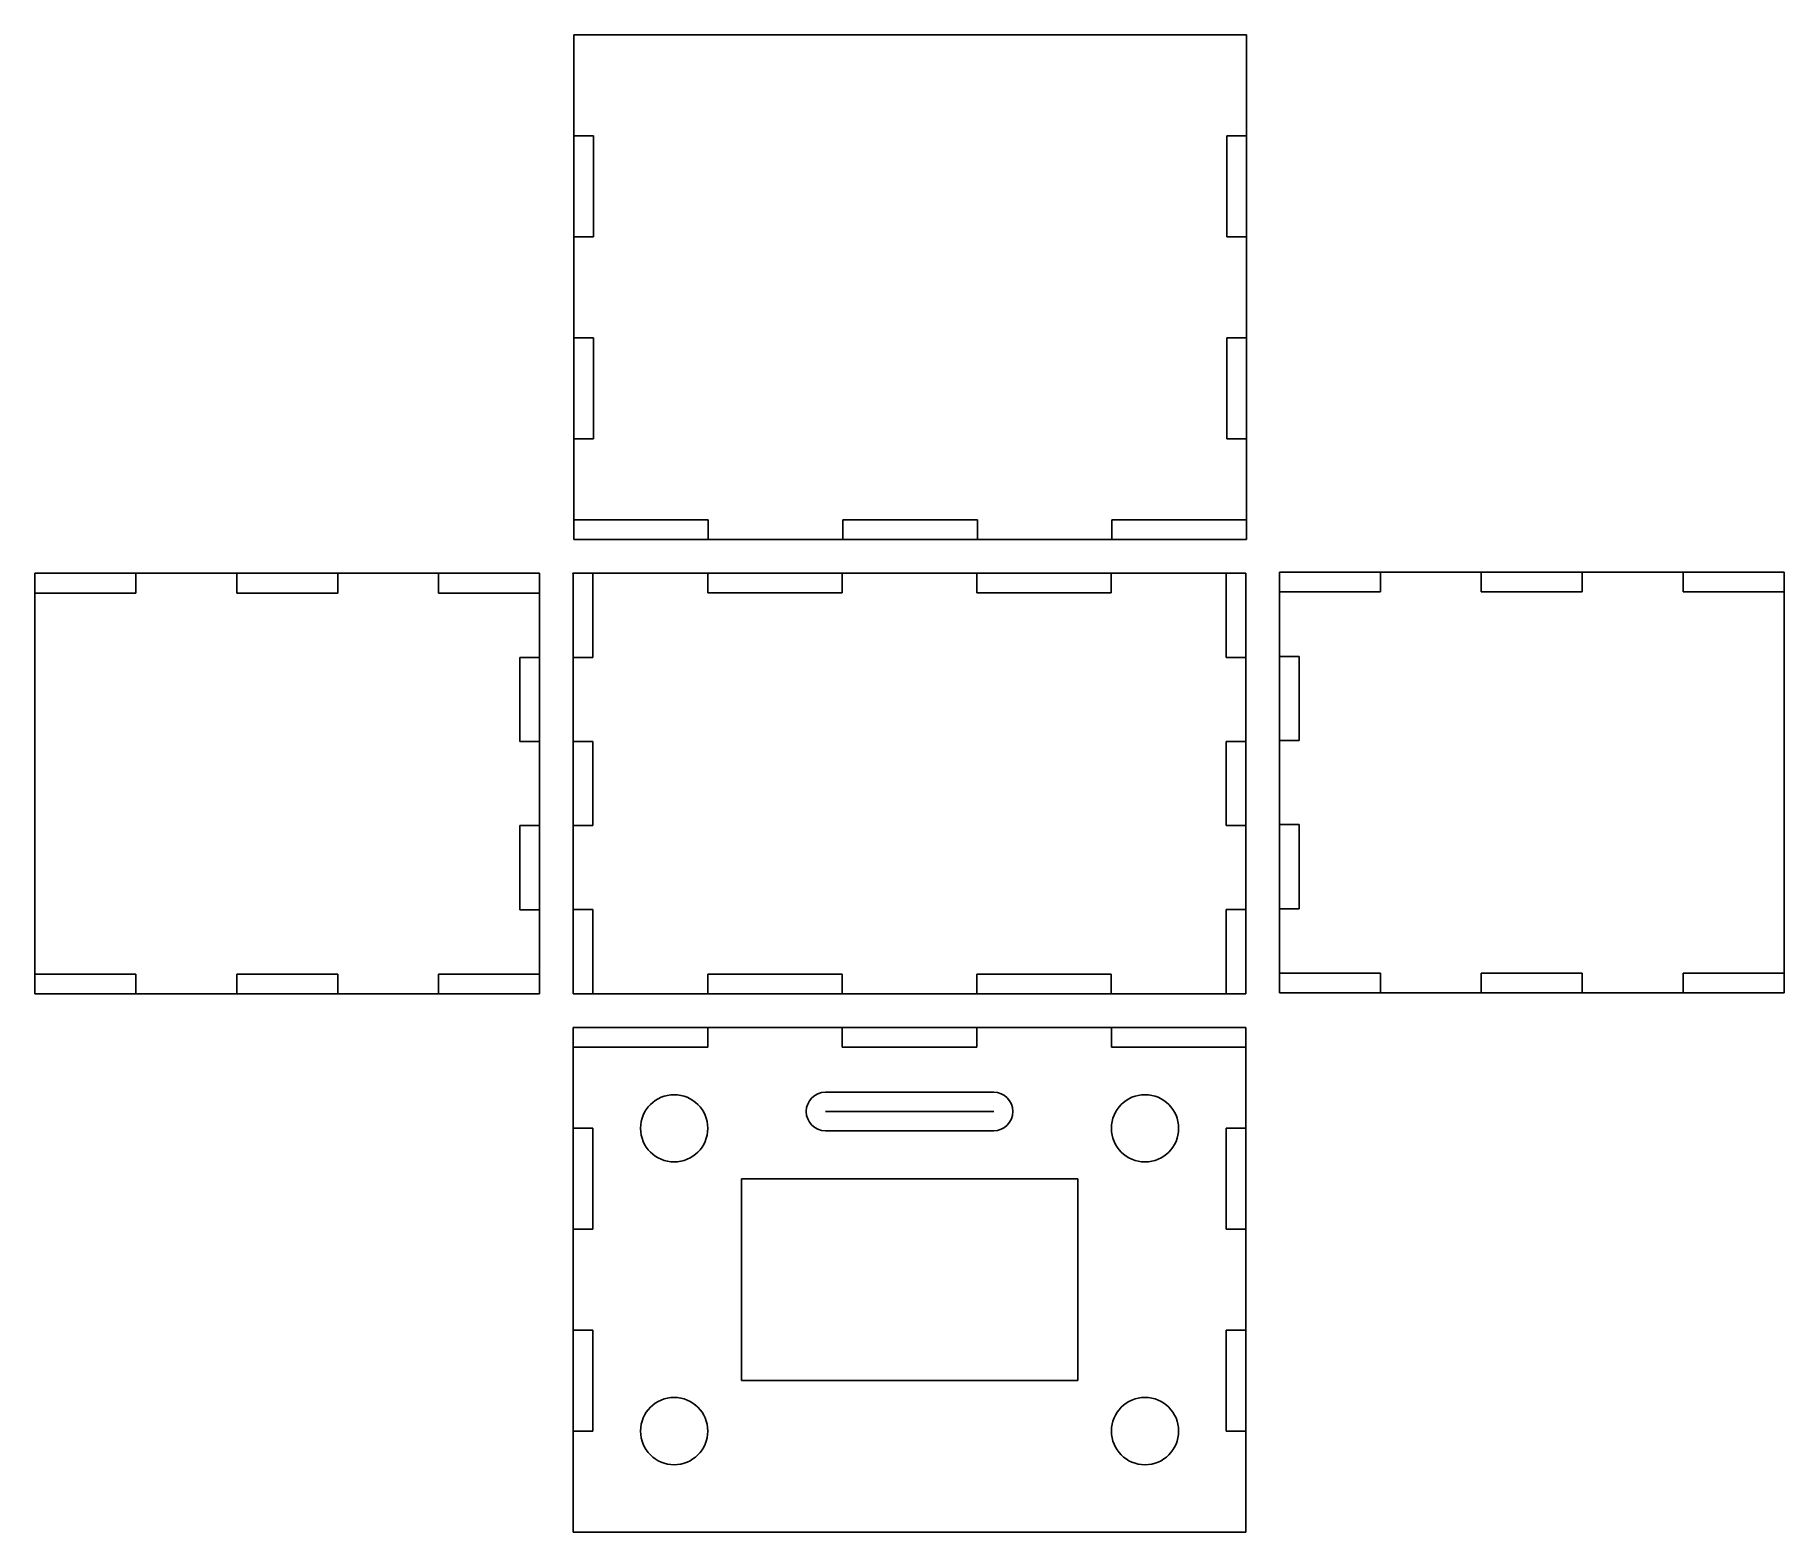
# Model space of a CAD drawing. Header units: millimetres. Extents: x -64 to 144, y -114 to 64.
import ezdxf

# ---------------------------------------------------------------- set-up
doc = ezdxf.new("R2010")
doc.units = ezdxf.units.MM
doc.header["$MEASUREMENT"] = 0
doc.layers.add('caja v1_Sketch1', color=7, linetype='Continuous')

msp = doc.modelspace()

# ---------------------------------------------------------------- linework, layer by layer
at = {"layer": 'caja v1_Sketch1'}
for p, q in [((80.07, 64), (0.07, 64)), ((0.07, 64), (0.07, 4)), ((80.07, 4), (80.07, 64)), ((0.07, 52), (2.41, 52)), ((2.41, 52), (2.41, 40)), ((77.72, 40), (77.72, 52)), ((77.72, 52), (80.07, 52)), ((2.41, 40), (0.07, 40)), ((80.07, 40), (77.72, 40)), ((0.07, 28), (2.41, 28)), ((2.41, 28), (2.41, 16)), ((77.72, 28), (77.72, 16)), ((80.07, 28), (77.72, 28)), ((2.41, 16), (0.07, 16)), ((77.72, 16), (80.07, 16)), ((0.07, 6.34), (16.07, 6.34)), ((16.07, 6.34), (16.07, 4)), ((32.07, 6.34), (32.07, 4)), ((48.07, 6.34), (32.07, 6.34)), ((48.07, 4), (48.07, 6.34)), ((64.07, 4), (64.07, 6.34)), ((64.07, 6.34), (80.07, 6.34)), ((0.07, 4), (80.07, 4)), ((0, -50), (0, 0)), ((0, 0), (80, 0)), ((2.34, 0), (2.34, -10)), ((16, -2.34), (16, 0)), ((32, 0), (32, -2.34)), ((48, -2.34), (48, 0)), ((64, 0), (64, -2.34)), ((77.66, 0), (77.66, -10)), ((80, 0), (80, -50)), ((84, -49.89), (84, 0.11)), ((84, 0.11), (144, 0.11)), ((96, 0.11), (96, -2.23)), ((108, -2.23), (108, 0.11)), ((120, 0.11), (120, -2.23)), ((132, 0.11), (132, -2.23)), ((144, 0.11), (144, -49.89)), ((-64, -0.01), (-64, -50.01)), ((-4, -0.01), (-64, -0.01)), ((-52, -0.01), (-52, -2.36)), ((-40, 0), (-40, -2.36)), ((-28, -2.36), (-28, -0.01)), ((-16, -0.01), (-16, -2.36)), ((-4, -50.01), (-4, -0.01)), ((-52, -2.36), (-64, -2.36)), ((-40, -2.36), (-28, -2.36)), ((-16, -2.36), (-4, -2.36)), ((32, -2.34), (16, -2.34)), ((64, -2.34), (48, -2.34)), ((96, -2.23), (84, -2.23)), ((120, -2.23), (108, -2.23)), ((132, -2.23), (144, -2.23)), ((-6.35, -10.01), (-6.35, -20.01)), ((-4, -10.01), (-6.35, -10.01)), ((2.34, -10), (0, -10)), ((77.66, -10), (80, -10)), ((84, -9.89), (86.34, -9.89)), ((86.34, -9.89), (86.34, -19.89)), ((-6.35, -20.01), (-4, -20.01)), ((0, -20), (2.34, -20)), ((2.34, -20), (2.34, -30)), ((77.66, -20), (77.66, -30)), ((80, -20), (77.66, -20)), ((86.34, -19.89), (84, -19.89)), ((-6.35, -30.01), (-6.35, -40.01)), ((-4, -30.01), (-6.35, -30.01)), ((2.34, -30), (0, -30)), ((77.66, -30), (80, -30)), ((84, -29.89), (86.34, -29.89)), ((86.34, -29.89), (86.34, -39.89)), ((-6.35, -40.01), (-4, -40.01)), ((2.34, -40), (0, -40)), ((2.34, -50), (2.34, -40)), ((77.66, -50), (77.66, -40)), ((77.66, -40), (80, -40)), ((86.34, -39.89), (84, -39.89)), ((-52, -47.67), (-64, -47.67)), ((-52, -50.01), (-52, -47.67)), ((-28, -47.67), (-40, -47.67)), ((-40, -47.67), (-40, -50.01)), ((-28, -50.01), (-28, -47.67)), ((-16, -50.01), (-16, -47.67)), ((-16, -47.67), (-4, -47.67)), ((32, -47.66), (16, -47.66)), ((16, -47.66), (16, -50)), ((32, -50), (32, -47.66)), ((64, -47.66), (48, -47.66)), ((48, -47.66), (48, -50)), ((64, -50), (64, -47.66)), ((96, -47.54), (84, -47.54)), ((96, -49.89), (96, -47.54)), ((120, -47.54), (108, -47.54)), ((108, -47.54), (108, -49.89)), ((120, -49.89), (120, -47.54)), ((132, -47.54), (144, -47.54)), ((132, -49.89), (132, -47.54)), ((144, -49.89), (84, -49.89)), ((-64, -50.01), (-4, -50.01)), ((0, -50), (80, -50)), ((0.01, -54), (80.01, -54)), ((0.01, -114), (0.01, -54)), ((16.01, -56.35), (16.01, -54)), ((32.01, -56.35), (32.01, -54)), ((48.01, -54), (48.01, -56.35)), ((64.01, -54), (64.01, -56.35)), ((80.01, -54), (80.01, -114)), ((0.01, -56.35), (16.01, -56.35)), ((48.01, -56.35), (32.01, -56.35)), ((64.01, -56.35), (80.01, -56.35)), ((50.01, -61.71), (30.01, -61.71)), ((50.01, -64), (30.01, -64)), ((0.01, -66), (2.35, -66)), ((2.35, -66), (2.35, -78)), ((30.01, -66.29), (50.01, -66.29)), ((77.66, -66), (77.66, -78)), ((80.01, -66), (77.66, -66)), ((20.01, -72), (60.01, -72)), ((20.01, -96), (20.01, -72)), ((60.01, -72), (60.01, -96)), ((2.35, -78), (0.01, -78)), ((77.66, -78), (80.01, -78)), ((0.01, -90), (2.35, -90)), ((2.35, -90), (2.35, -102)), ((77.66, -90), (77.66, -102)), ((80.01, -90), (77.66, -90)), ((60.01, -96), (20.01, -96)), ((2.35, -102), (0.01, -102)), ((77.66, -102), (80.01, -102)), ((80.01, -114), (0.01, -114))]:
    msp.add_line(p, q, dxfattribs=at)
for centre in [(12.01, -66), (68.01, -66), (12.01, -102), (68.01, -102)]:
    msp.add_circle(centre, 4, dxfattribs=at)
for centre, start, end in [((30.01, -64), 90, 270), ((50.01, -64), 270, 90)]:
    msp.add_arc(centre, 2.29, start, end, dxfattribs=at)
msp.add_point((0, 0), dxfattribs=at)

doc.saveas('drawing.dxf')
